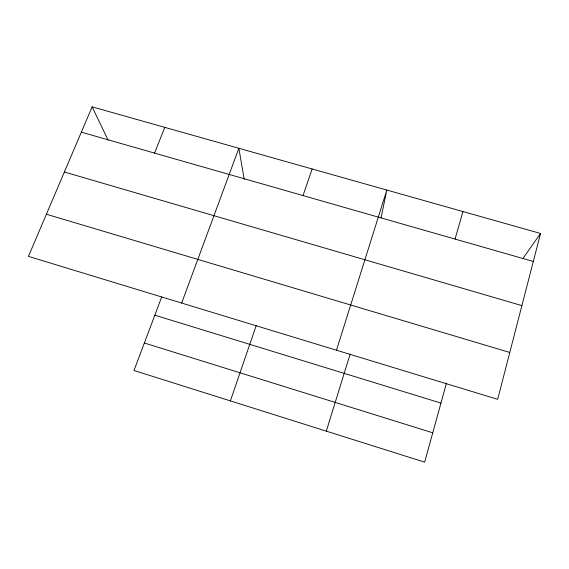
<?xml version="1.0" encoding="UTF-8"?>
<svg xmlns="http://www.w3.org/2000/svg" width="569" height="569" viewBox="0 0 569 569"><rect width="100%" height="100%" fill="white"/><g stroke="black" fill="none" stroke-linecap="round" stroke-linejoin="round"><path stroke-width="0.85" d="M381.059 217.842L386.813 190.053L336.485 350.219M540.55 233.461L497.676 399.324L28.45 256.384L92.121 106.844L540.55 233.461L522.726 258.774M446.466 383.115L424.652 462.156L134 370.49L161.703 296.933M455.058 239.072L462.938 211.547M326.314 431.138L350.17 354.06M303.035 195.58L312.132 168.965M230.395 400.889L256.242 325.447M181.675 303.057L238.859 148.281L244.193 179.207M154.548 153.097L164.782 127.364M81.346 132.157L533.309 261.463M64.375 172.009L521.901 305.61M46.395 214.228L509.788 352.46M154.832 315.176L440.954 403.094M144.355 343L432.753 432.796M92.121 106.844L108.174 140.294"/></g></svg>
